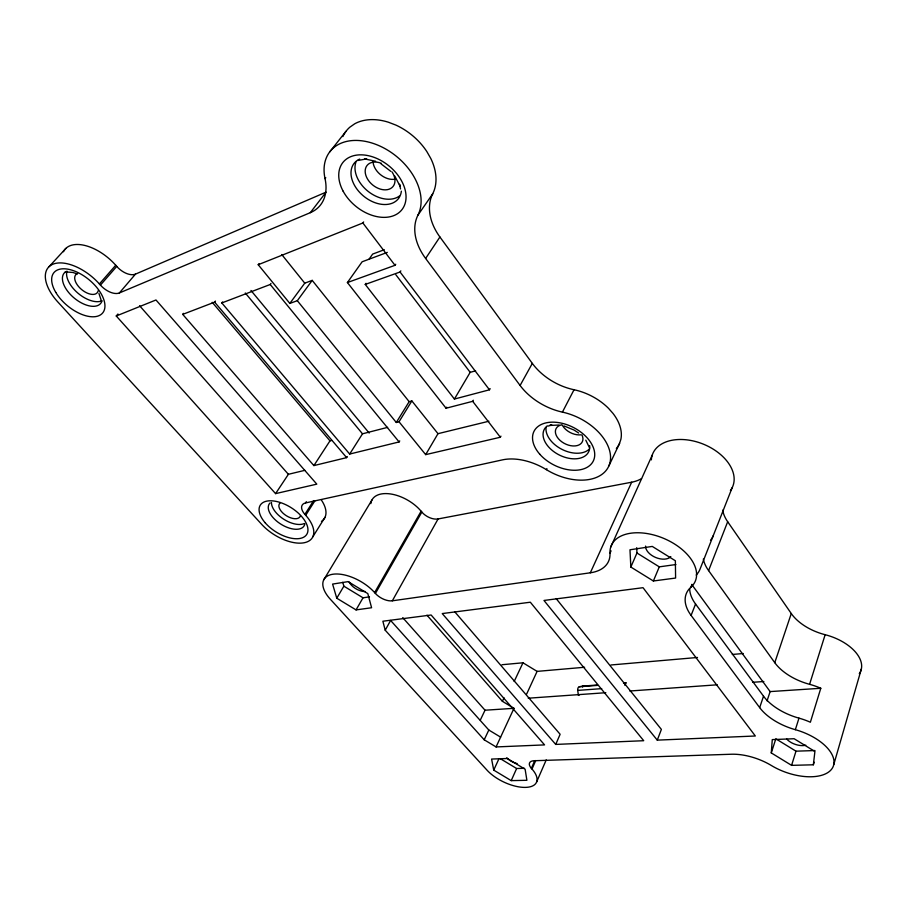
<?xml version="1.0" encoding="UTF-8"?>
<svg xmlns="http://www.w3.org/2000/svg" width="907" height="907" viewBox="0 0 907 907"><rect width="100%" height="100%" fill="white"/><g stroke="black" fill="none" stroke-linecap="round" stroke-linejoin="round"><path stroke-width="1.36" d="M771.279 752.923L772.276 739.602L794.124 738.729L814.905 751.484L813.352 764.794L791.584 765.361L771.279 752.923L775.825 738.808L795.983 751.177L814.939 750.543M833.782 764.544L861.355 668.992M813.352 764.794L814.135 762.186M703.333 559.052A46.087 27.936 20 0 0 708.594 570.605L774.771 662.677A44.59 25.067 18.4 0 0 809.588 684.32A41.529 22.301 18.8 0 1 820.79 688.277L810.37 722.233A42.255 21.915 19.3 0 0 798.976 718.14A45.407 24.682 18.9 0 1 763.524 696.191L695.556 604.005A46.971 27.55 20.4 0 1 689.683 588.609M791.584 765.361L795.983 751.177M611.069 550.844L609.98 553.259A45.735 26.938 25.6 0 1 590.321 572.793L392.334 600.808A13.31 6.893 29.3 0 1 375.407 593.45L374.625 592.577A32.607 16.519 29.9 0 0 332.892 574.233A32.607 16.519 29.9 0 0 330.284 599.176L487.161 770.315A29.931 13.741 25.6 0 0 525.607 787.389A29.931 13.741 25.6 0 0 531.99 769.034L531.355 768.32A12.233 5.703 25 0 1 534.121 760.735L731.393 754.239A41.643 20.578 20.5 0 1 771.472 765.565A42.516 21.779 19.4 0 0 832.104 768.512A42.516 21.779 19.4 0 0 795.36 729.682L798.976 718.14M809.588 684.32L825.143 634.707A43.389 25.589 17.7 0 1 791.278 613.529L727.675 521.74A44.794 28.423 19.3 0 1 722.686 510.165M767.05 700.862L770.134 691.587L691.758 584.527M795.36 729.682A45.69 24.546 19 0 1 759.681 707.619L763.524 696.191M774.771 662.677L791.278 613.529M657.28 740.135L543.973 600.457L643.04 587.691L755.338 735.996L657.28 740.135L661.384 729.409L556.138 598.563M759.681 707.619L691.1 615.411L695.556 604.005M708.594 570.605L727.675 521.74M696.168 575.049A45.316 27.233 22.8 0 0 699.932 569.415L732.13 487.796M691.1 615.411A47.277 27.414 20.6 0 1 690.873 587.237L692.018 584.346M624.923 685.443L626 682.824L623.574 683.005M653.369 580.99L675.602 578.054L675.364 560.753L652.269 546.422L629.98 549.789L630.841 567.056L653.369 580.99L659.287 566.852L675.885 564.539M616.352 448.477A47.209 30.804 26.6 0 0 619.345 443.886L620.864 439.396A47.209 30.804 26.6 0 0 613.019 413.433L608.552 408.365A47.209 30.804 26.6 0 0 574.029 389.738A51.087 35.112 27.9 0 1 532.33 363.401L439.918 236.999A54.318 39.069 34.8 0 1 432.752 193.758L417.946 215.14A55.18 38.899 34.5 0 0 425.621 258.45L520.096 385.475A51.869 34.908 27.9 0 0 562.419 412.118A47.856 30.543 26.6 0 1 609.787 463.352A47.856 30.543 26.6 0 1 546.388 469.656A46.745 28.31 27.2 0 0 502.512 459.86L305.557 502.932A13.888 7.415 31.8 0 0 304.877 514.36L305.693 515.278A33.99 17.709 32.2 0 1 304.401 542.703A33.99 17.709 32.2 0 1 261.851 524.529L57.855 301.997A39.148 20.929 39.6 0 1 52.708 264.3A39.148 20.929 39.6 0 1 99.396 283.948L100.428 285.104A15.986 8.809 39.7 0 0 119.373 292.95L310.307 212.669L326.101 192.137L135.483 274.118L119.373 292.95M555.719 744.42L643.721 740.713L530.334 602.214L442.231 613.574L555.719 744.42L560.129 734.273L454.951 612.032M578.904 695.408L579.165 694.807M582.521 687.041L582.94 686.089L597.328 684.989M536.638 781.913L546.229 759.907M630.841 567.056L636.952 553.009L636.714 547.681M531.355 768.32L534.745 760.644M531.99 769.034L535.742 760.531M511.208 780.632L526.899 780.292L525.119 769.238L507.285 758.501L491.594 759.057L493.725 770.122L511.208 780.632L516.639 768.512L524.461 768.297M610.717 547.114L652.212 455.189M590.321 572.793L631.669 482.207A43.377 27.981 25.1 0 0 641.521 478.613M493.725 770.122L498.714 759.261M526.661 694.025L537.103 671.384L584.63 667.257M496.072 746.937L544.574 744.896L431.12 615.003L382.867 621.227L385.214 630.206L484.213 739.795L496.072 746.937L513.986 708.322L502.376 701.292L426.97 615.184M484.213 739.795L488.816 730.022L390.622 620.456L385.214 630.206M502.376 701.292L504.031 697.778M514.178 681.486L522.976 662.79L537.103 671.384M608.88 465.926L619.617 443.296M480.313 720.067L485.03 710.215L513.986 708.322M546.388 469.656L546.91 468.647M562.419 412.118L574.029 389.738M258.994 263.699L258.212 264.708L289.832 303.414L297.315 300.705L396.291 422.481L399.023 421.778L425.678 454.634L500.347 437.242L500.947 436.154M520.096 385.475L532.318 363.412M392.334 600.808L438.081 518.951L631.669 482.207M366.02 283.301L365.249 284.424L454.418 399.046L489.463 389.795L490.131 388.638M374.625 592.577L421.12 511.208A31.155 17.414 30.1 0 0 390.69 493.975A31.155 17.414 30.1 0 0 370.827 503.612M375.407 593.45L421.846 512.07L421.12 511.208M356.054 609.901L371.598 607.735L367.811 593.597L348.095 581.625L332.597 584.085L336.769 598.212L356.054 609.901L363.027 597.804L369.489 596.851M387.312 252.395L362.131 261.783L347.404 282.553L446.063 408.229L472.683 401.325L473.307 400.236M425.678 454.634L437.99 433.682L488.884 421.233M446.063 408.229L446.697 407.164M336.769 598.212L343.866 586.183L342.767 582.317M454.418 399.046L470.177 372.335L475.608 370.827M323.765 579.8L371.881 500.108M222.578 301.952L221.807 302.938L349.671 454.056L399.103 441.936L399.738 440.893M399.023 421.778L411.869 400.928L437.99 433.682M396.291 422.481L409.159 401.665L411.869 400.928M312.87 536.729L324.989 517.33M183.531 313.346L182.715 314.378L313.879 465.597L346.644 457.627L347.324 456.55M349.671 454.056L362.505 433.807L387.629 427.356M304.877 514.36L313.641 500.619M305.693 515.278L315.024 500.63M305.557 502.932L306.351 501.696M313.879 465.597L329.978 440.859L331.679 440.417M117.933 314.003L116.255 315.987L275.581 493.623L288.392 474.304L304.831 470.336M425.621 258.45L439.918 236.999M365.249 284.424L400.066 271.998L400.837 270.864M347.404 282.553L394.998 265.309L395.724 264.243M369.047 259.198L372.652 254.085L384.296 249.72M258.212 264.708L362.868 222.986L363.639 221.932M297.315 300.705L312.212 280.376L409.159 401.665M289.832 303.414L304.752 283.165L312.212 280.376M221.807 302.938L270.218 284.492L270.978 283.483M310.307 212.669A55.497 36.439 41.3 0 0 325.035 178.645L325.772 177.693M182.715 314.378L214.63 302.133L215.447 301.09M329.638 152.002L345.941 131.356M100.428 285.104L116.742 266.409A15.782 8.9 40.1 0 0 135.483 274.118M99.396 283.948L115.733 265.252L116.742 266.409M49.057 266.692L65.882 248.382M116.255 315.987L155.981 299.979L316.804 484.145L275.581 493.623M548.157 426.097L551.751 424.85L549.789 425.44L559.075 425.032M357.812 160.494L366.666 158.906L364.716 158.94L375.634 161.276M623.54 683.288L626 682.824M578.349 695.25L577.736 690.397A3.288 2.018 85 0 1 579.312 686.758L582.94 686.089M501.956 664.729L522.976 662.79M610.944 664.978L697.494 657.473M732.312 654.457L743.241 653.516M579.312 686.758L597.872 685.352M577.736 690.397L601.704 688.64M528.237 698.209L605.831 692.71M629.821 691.009L717.29 684.808M752.572 682.302L763.853 681.508M770.134 691.587L820.79 688.277M65.315 271.873L72.911 272.474L77.186 273.914M564.143 425.995L574.108 430.077L578.621 433.024M500.426 758.751L516.639 768.512M488.816 730.022L500.619 737.142M343.866 586.183L363.027 597.804M636.952 553.009L659.287 566.852M381.076 163.872L390.86 171.412M402.719 617.61L485.03 710.215M139.576 305.727L288.392 474.304M214.63 302.133L346.644 457.627M212.204 302.314L329.978 440.859M245.298 293.006L362.505 433.807M250.967 290.478L369.183 433.07M270.218 284.492L399.103 441.936M281.76 254.55L304.752 283.165M472.683 401.325L500.347 437.242M395.86 274.753L470.177 372.335M362.868 222.986L394.998 265.309M400.066 271.998L489.463 389.795M394.794 176.06L400.01 186.128L399.522 184.246L400.531 188.939M585.786 440.167L589.595 447.99M98.931 293.426L101.369 300.863M401.37 191.184A28.332 19.682 39.1 0 1 364.671 196.966A28.332 19.682 39.1 0 1 359.671 159.076M392.028 171.922A16.711 11.666 39.2 0 1 385.86 189.835A16.711 11.666 39.2 0 1 365.362 173.362A16.711 11.666 39.2 0 1 381.303 163.294M399.375 196.082A28.219 19.705 39.2 0 1 368.344 191.547A28.219 19.705 39.2 0 1 355.929 162.104M394.976 179.201A16.587 11.689 39.5 0 1 373.015 161.934M325.035 178.645A54.477 37.663 39 0 1 376.507 144.621A54.477 37.663 39 0 1 417.946 215.14M342.869 136.583A53.66 37.845 39.5 0 1 349.819 127.207L354.705 123.794A53.66 37.845 39.5 0 1 388.366 122.207L395.871 125.087A53.66 37.845 39.5 0 1 426.88 151.639L430.791 158.476A53.66 37.845 39.5 0 1 432.718 193.747M102.003 300.897A23.729 12.755 39.7 0 1 74.635 298.403A23.729 12.755 39.7 0 1 65.928 271.59M98.16 290.75A14.002 7.573 39.8 0 1 81.539 289.492A14.002 7.573 39.8 0 1 77.651 273.472M101.777 300.875A23.65 12.789 39.8 0 1 77.889 293.12A23.65 12.789 39.8 0 1 66.948 271.102M304.854 523.872A20.6 10.805 32.2 0 1 281.589 524.597A20.6 10.805 32.2 0 1 270.037 502.966M300.444 515.675A12.165 6.417 32.3 0 1 286.397 515.766A12.165 6.417 32.3 0 1 280.093 502.988M304.401 523.486A20.544 10.839 32.3 0 1 283.8 519.258A20.544 10.839 32.3 0 1 271.431 502.455M63.456 251.727A38.661 21.156 40 0 1 115.733 265.252M321.452 500.142A33.604 17.936 32.3 0 1 321.452 521.4M589.663 445.609A24.863 15.941 26.7 0 1 560.311 455.495A24.863 15.941 26.7 0 1 547.227 425.893M581.965 434.952A14.671 9.455 26.7 0 1 575.163 445.927A14.671 9.455 26.7 0 1 557.227 437.14A14.671 9.455 26.7 0 1 561.399 424.884M589.471 448.92A24.784 15.975 26.7 0 1 562.419 449.6A24.784 15.975 26.7 0 1 546.025 427.662M580.956 434.827A14.569 9.501 26.6 0 1 562.204 424.964M805.779 745.203A13.038 6.78 19.2 0 1 786.743 739.069M670.806 556.615A13.979 8.424 22.8 0 1 655.659 557.488A13.979 8.424 22.8 0 1 645.58 546.082M825.143 634.707A40.452 22.8 18.1 0 1 859.28 673.72M609.98 553.259A45.611 27.097 22.9 0 1 663.641 538.35A45.611 27.097 22.9 0 1 690.873 587.237M713.276 535.674A44.466 27.607 22.5 0 1 710.51 540.277M651.339 459.883A43.219 28.083 22 0 1 702.358 443.75A43.219 28.083 22 0 1 730.418 490.528M517.16 763.569A10.714 4.989 25.5 0 1 506.764 757.798M365.328 591.534A11.655 5.998 29.9 0 1 349.286 582.113M438.081 518.951A12.698 7.256 29.5 0 1 421.846 512.07M343.163 191.23A37.788 26.122 39 0 0 401.461 210.243A37.788 26.122 39 0 0 372.55 156.82A37.788 26.122 39 0 0 343.163 191.23M55.792 292.405A31.632 16.904 39.6 0 0 101.89 313.788A31.632 16.904 39.6 0 0 77.208 272.202A31.632 16.904 39.6 0 0 55.792 292.405M265.139 522.749A27.459 14.308 32.2 0 0 306.668 534.518A27.459 14.308 32.2 0 0 278.71 502.025A27.459 14.308 32.2 0 0 265.139 522.749M539.722 454.158A33.162 21.144 26.7 0 0 592.827 461.89A33.162 21.144 26.7 0 0 558.338 422.571A33.162 21.144 26.7 0 0 539.722 454.158"/></g></svg>
